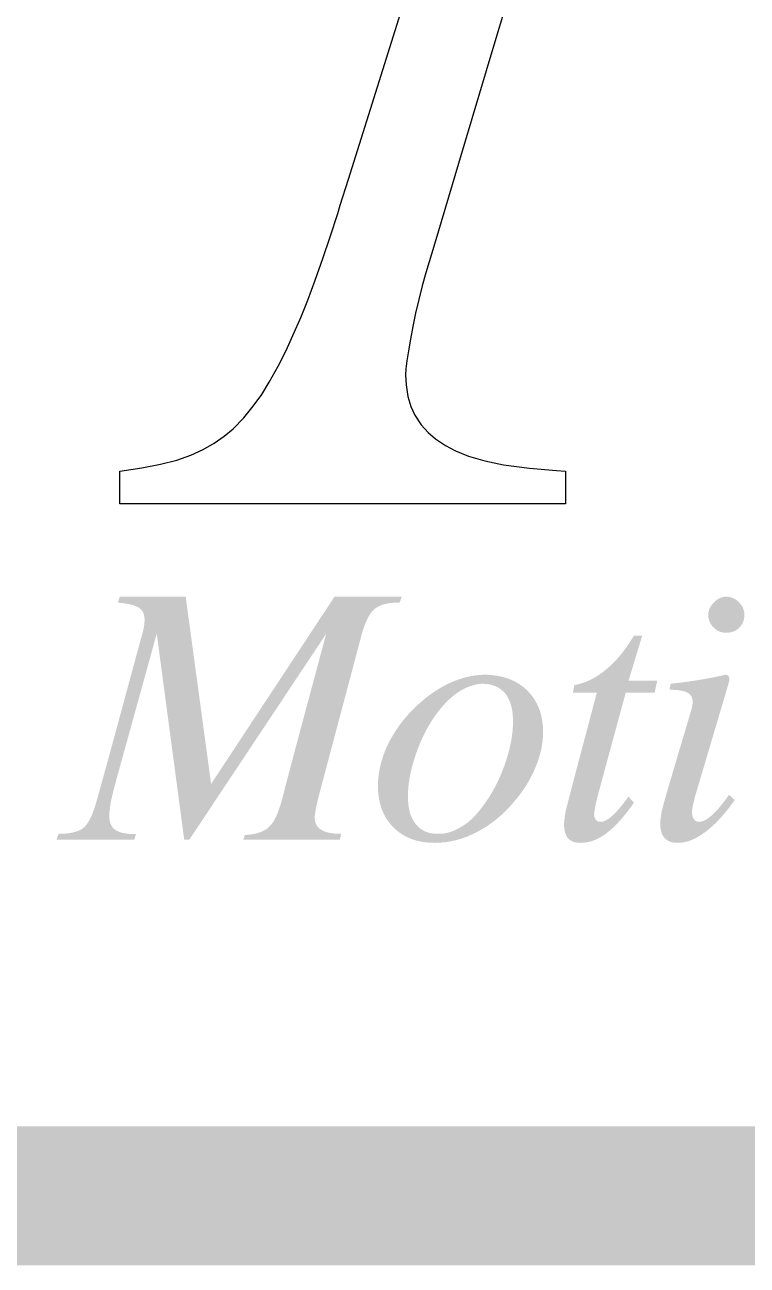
# Model space of a CAD drawing. Header units: millimetres. Extents: x 2335 to 2657, y 96 to 324.
# Drawn here: x 2491.28 to 2496.83, y 96.12 to 105.65 of the extents above; entities that cross this region are included whole.
import ezdxf

# ---------------------------------------------------------------- set-up
doc = ezdxf.new("R2010")
doc.units = ezdxf.units.MM
doc.header["$LTSCALE"] = 10
doc.layers.get('0').update_dxf_attribs({"linetype": 'CONTINUOUS'})

msp = doc.modelspace()

# ---------------------------------------------------------------- hatches: boundary and pattern name
h = msp.add_hatch(color=4)
edge = h.paths.add_edge_path()
edge.add_spline(control_points=[(2492.5193, 101.258), (2492.3507, 101.258), (2492.1821, 101.258), (2492.0135, 101.258)], knot_values=[0, 0, 0, 0, 1, 1, 1, 1], degree=3, periodic=0)
edge.add_spline(control_points=[(2492.0135, 101.258), (2492.0082, 101.2425), (2492.003, 101.227), (2491.9977, 101.2116)], knot_values=[0, 0, 0, 0, 1, 1, 1, 1], degree=3, periodic=0)
edge.add_spline(control_points=[(2491.9977, 101.2116), (2492.0726, 101.206), (2492.1262, 101.1926), (2492.1577, 101.1745)], knot_values=[0, 0, 0, 0, 1, 1, 1, 1], degree=3, periodic=0)
edge.add_spline(control_points=[(2492.1577, 101.1745), (2492.1892, 101.154), (2492.2034, 101.1225), (2492.2034, 101.0603), (2492.201, 101.0382), (2492.1963, 101.0154)], knot_values=[0, 0, 0, 0, 0.670886, 0.670886, 1, 1, 1, 1], degree=3, periodic=0)
edge.add_spline(control_points=[(2492.1963, 101.0154), (2492.1923, 100.991), (2492.186, 100.9665), (2492.1774, 100.9405)], knot_values=[0, 0, 0, 0, 1, 1, 1, 1], degree=3, periodic=0)
edge.add_spline(control_points=[(2492.1774, 100.9405), (2492.0621, 100.5183), (2491.9497, 100.0952), (2491.8024, 99.5697), (2491.7676, 99.5052), (2491.6928, 99.4492), (2491.6306, 99.4342), (2491.5432, 99.4342)], knot_values=[0, 0, 0, 0, 0.666954, 0.666954, 0.831512, 0.831512, 1, 1, 1, 1], degree=3, periodic=0)
edge.add_spline(control_points=[(2491.5432, 99.4342), (2491.5374, 99.419), (2491.5316, 99.4037), (2491.5258, 99.3885)], knot_values=[0, 0, 0, 0, 1, 1, 1, 1], degree=3, periodic=0)
edge.add_spline(control_points=[(2491.5258, 99.3885), (2491.7254, 99.3885), (2491.925, 99.3885), (2492.1246, 99.3885)], knot_values=[0, 0, 0, 0, 1, 1, 1, 1], degree=3, periodic=0)
edge.add_spline(control_points=[(2492.1246, 99.3885), (2492.1288, 99.4029), (2492.133, 99.4174), (2492.1372, 99.4318)], knot_values=[0, 0, 0, 0, 1, 1, 1, 1], degree=3, periodic=0)
edge.add_spline(control_points=[(2492.1372, 99.4318), (2492.0623, 99.4318), (2492.0088, 99.4429), (2491.9788, 99.4649)], knot_values=[0, 0, 0, 0, 1, 1, 1, 1], degree=3, periodic=0)
edge.add_spline(control_points=[(2491.9788, 99.4649), (2491.9481, 99.4846), (2491.9324, 99.5209), (2491.9324, 99.5973), (2491.9371, 99.6296), (2491.9426, 99.6698)], knot_values=[0, 0, 0, 0, 0.680412, 0.680412, 1, 1, 1, 1], degree=3, periodic=0)
edge.add_spline(control_points=[(2491.9426, 99.6698), (2491.9497, 99.7068), (2491.9599, 99.7501), (2491.9717, 99.7966)], knot_values=[0, 0, 0, 0, 1, 1, 1, 1], degree=3, periodic=0)
edge.add_spline(control_points=[(2491.9717, 99.7966), (2492.0802, 100.1889), (2492.1887, 100.5813), (2492.2971, 100.9736)], knot_values=[0, 0, 0, 0, 1, 1, 1, 1], degree=3, periodic=0)
edge.add_spline(control_points=[(2492.2971, 100.9736), (2492.3675, 100.4452), (2492.4379, 99.9169), (2492.5083, 99.3885)], knot_values=[0, 0, 0, 0, 1, 1, 1, 1], degree=3, periodic=0)
edge.add_spline(control_points=[(2492.5083, 99.3885), (2492.5211, 99.3885), (2492.534, 99.3885), (2492.5469, 99.3885)], knot_values=[0, 0, 0, 0, 1, 1, 1, 1], degree=3, periodic=0)
edge.add_spline(control_points=[(2492.5469, 99.3885), (2492.8975, 99.9163), (2493.248, 100.4442), (2493.5986, 100.972)], knot_values=[0, 0, 0, 0, 1, 1, 1, 1], degree=3, periodic=0)
edge.add_spline(control_points=[(2493.5986, 100.972), (2493.487, 100.5529), (2493.3723, 100.1346), (2493.2339, 99.5989), (2493.1992, 99.5224), (2493.159, 99.4862)], knot_values=[0, 0, 0, 0, 0.783829, 0.783829, 1, 1, 1, 1], degree=3, periodic=0)
edge.add_spline(control_points=[(2493.159, 99.4862), (2493.1196, 99.4492), (2493.0574, 99.4287), (2492.9739, 99.4255)], knot_values=[0, 0, 0, 0, 1, 1, 1, 1], degree=3, periodic=0)
edge.add_spline(control_points=[(2492.9739, 99.4255), (2492.9697, 99.4132), (2492.9655, 99.4008), (2492.9613, 99.3885)], knot_values=[0, 0, 0, 0, 1, 1, 1, 1], degree=3, periodic=0)
edge.add_spline(control_points=[(2492.9613, 99.3885), (2493.2084, 99.3885), (2493.4555, 99.3885), (2493.7026, 99.3885)], knot_values=[0, 0, 0, 0, 1, 1, 1, 1], degree=3, periodic=0)
edge.add_spline(control_points=[(2493.7026, 99.3885), (2493.7068, 99.4037), (2493.711, 99.419), (2493.7152, 99.4342)], knot_values=[0, 0, 0, 0, 1, 1, 1, 1], degree=3, periodic=0)
edge.add_spline(control_points=[(2493.7152, 99.4342), (2493.642, 99.4342), (2493.59, 99.446), (2493.5584, 99.4665)], knot_values=[0, 0, 0, 0, 1, 1, 1, 1], degree=3, periodic=0)
edge.add_spline(control_points=[(2493.5584, 99.4665), (2493.5269, 99.4862), (2493.5104, 99.5185), (2493.5104, 99.5729), (2493.5135, 99.5902), (2493.5167, 99.6107)], knot_values=[0, 0, 0, 0, 0.782609, 0.782609, 1, 1, 1, 1], degree=3, periodic=0)
edge.add_spline(control_points=[(2493.5167, 99.6107), (2493.5191, 99.6304), (2493.5269, 99.6611), (2493.5364, 99.7044)], knot_values=[0, 0, 0, 0, 1, 1, 1, 1], degree=3, periodic=0)
edge.add_spline(control_points=[(2493.5364, 99.7044), (2493.6485, 100.127), (2493.7607, 100.5495), (2493.8728, 100.972)], knot_values=[0, 0, 0, 0, 1, 1, 1, 1], degree=3, periodic=0)
edge.add_spline(control_points=[(2493.8728, 100.972), (2493.8988, 101.0642), (2493.9303, 101.128), (2493.9681, 101.1611)], knot_values=[0, 0, 0, 0, 1, 1, 1, 1], degree=3, periodic=0)
edge.add_spline(control_points=[(2493.9681, 101.1611), (2494.0051, 101.1926), (2494.0634, 101.21), (2494.1414, 101.2116)], knot_values=[0, 0, 0, 0, 1, 1, 1, 1], degree=3, periodic=0)
edge.add_spline(control_points=[(2494.1414, 101.2116), (2494.1485, 101.2116), (2494.1556, 101.2116), (2494.1627, 101.2116)], knot_values=[0, 0, 0, 0, 1, 1, 1, 1], degree=3, periodic=0)
edge.add_spline(control_points=[(2494.1627, 101.2116), (2494.1685, 101.227), (2494.1743, 101.2425), (2494.18, 101.258)], knot_values=[0, 0, 0, 0, 1, 1, 1, 1], degree=3, periodic=0)
edge.add_spline(control_points=[(2494.18, 101.258), (2494.0078, 101.258), (2493.8355, 101.258), (2493.6632, 101.258)], knot_values=[0, 0, 0, 0, 1, 1, 1, 1], degree=3, periodic=0)
edge.add_spline(control_points=[(2493.6632, 101.258), (2493.347, 100.778), (2493.0309, 100.2979), (2492.7147, 99.8179)], knot_values=[0, 0, 0, 0, 1, 1, 1, 1], degree=3, periodic=0)
edge.add_spline(control_points=[(2492.7147, 99.8179), (2492.6495, 100.2979), (2492.5844, 100.778), (2492.5193, 101.258)], knot_values=[0, 0, 0, 0, 1, 1, 1, 1], degree=3, periodic=0)
h = msp.add_hatch(color=4)
edge = h.paths.add_edge_path()
edge.add_spline(control_points=[(2496.7712, 101.0185), (2496.798, 101.0445), (2496.8114, 101.0776), (2496.8114, 101.154), (2496.798, 101.1856), (2496.7697, 101.2147)], knot_values=[0, 0, 0, 0, 0.525773, 0.525773, 1, 1, 1, 1], degree=3, periodic=0)
edge.add_spline(control_points=[(2496.7697, 101.2147), (2496.7421, 101.2423), (2496.709, 101.2565), (2496.6712, 101.258)], knot_values=[0, 0, 0, 0, 1, 1, 1, 1], degree=3, periodic=0)
edge.add_spline(control_points=[(2496.6712, 101.258), (2496.6365, 101.2565), (2496.6066, 101.2423), (2496.5774, 101.2131)], knot_values=[0, 0, 0, 0, 1, 1, 1, 1], degree=3, periodic=0)
edge.add_spline(control_points=[(2496.5774, 101.2131), (2496.5491, 101.184), (2496.5341, 101.1525), (2496.5341, 101.0792), (2496.5491, 101.0461), (2496.5759, 101.0201)], knot_values=[0, 0, 0, 0, 0.473118, 0.473118, 1, 1, 1, 1], degree=3, periodic=0)
edge.add_spline(control_points=[(2496.5759, 101.0201), (2496.6034, 100.9925), (2496.6349, 100.9791), (2496.6712, 100.9807)], knot_values=[0, 0, 0, 0, 1, 1, 1, 1], degree=3, periodic=0)
edge.add_spline(control_points=[(2496.6712, 100.9807), (2496.7114, 100.9791), (2496.7452, 100.9925), (2496.7712, 101.0185)], knot_values=[0, 0, 0, 0, 1, 1, 1, 1], degree=3, periodic=0)
h = msp.add_hatch(color=4)
edge = h.paths.add_edge_path()
edge.add_spline(control_points=[(2495.9212, 100.6112), (2495.9564, 100.7268), (2495.9915, 100.8423), (2496.0267, 100.9579)], knot_values=[0, 0, 0, 0, 1, 1, 1, 1], degree=3, periodic=0)
edge.add_spline(control_points=[(2496.0267, 100.9579), (2496.0055, 100.9579), (2495.9842, 100.9579), (2495.9629, 100.9579)], knot_values=[0, 0, 0, 0, 1, 1, 1, 1], degree=3, periodic=0)
edge.add_spline(control_points=[(2495.9629, 100.9579), (2495.8936, 100.8421), (2495.8203, 100.7546), (2495.7439, 100.6939)], knot_values=[0, 0, 0, 0, 1, 1, 1, 1], degree=3, periodic=0)
edge.add_spline(control_points=[(2495.7439, 100.6939), (2495.6691, 100.6301), (2495.5895, 100.5931), (2495.506, 100.5781)], knot_values=[0, 0, 0, 0, 1, 1, 1, 1], degree=3, periodic=0)
edge.add_spline(control_points=[(2495.506, 100.5781), (2495.502, 100.5584), (2495.4981, 100.5387), (2495.4942, 100.519)], knot_values=[0, 0, 0, 0, 1, 1, 1, 1], degree=3, periodic=0)
edge.add_spline(control_points=[(2495.4942, 100.519), (2495.5553, 100.519), (2495.6165, 100.519), (2495.6777, 100.519)], knot_values=[0, 0, 0, 0, 1, 1, 1, 1], degree=3, periodic=0)
edge.add_spline(control_points=[(2495.6777, 100.519), (2495.601, 100.2278), (2495.5227, 99.937), (2495.4406, 99.6178), (2495.4351, 99.5933), (2495.4319, 99.5697)], knot_values=[0, 0, 0, 0, 0.913628, 0.913628, 1, 1, 1, 1], degree=3, periodic=0)
edge.add_spline(control_points=[(2495.4319, 99.5697), (2495.4296, 99.5453), (2495.4264, 99.524), (2495.4264, 99.4563), (2495.4382, 99.4216), (2495.4579, 99.3987)], knot_values=[0, 0, 0, 0, 0.27907, 0.27907, 1, 1, 1, 1], degree=3, periodic=0)
edge.add_spline(control_points=[(2495.4579, 99.3987), (2495.48, 99.3751), (2495.5115, 99.3649), (2495.621, 99.3649), (2495.6872, 99.3885), (2495.7541, 99.4405)], knot_values=[0, 0, 0, 0, 0.395683, 0.395683, 1, 1, 1, 1], degree=3, periodic=0)
edge.add_spline(control_points=[(2495.7541, 99.4405), (2495.8203, 99.4909), (2495.8912, 99.5689), (2495.9629, 99.6737)], knot_values=[0, 0, 0, 0, 1, 1, 1, 1], degree=3, periodic=0)
edge.add_spline(control_points=[(2495.9629, 99.6737), (2495.949, 99.6892), (2495.9351, 99.7047), (2495.9212, 99.7202)], knot_values=[0, 0, 0, 0, 1, 1, 1, 1], degree=3, periodic=0)
edge.add_spline(control_points=[(2495.9212, 99.7202), (2495.8723, 99.6524), (2495.8306, 99.6036), (2495.7959, 99.5729)], knot_values=[0, 0, 0, 0, 1, 1, 1, 1], degree=3, periodic=0)
edge.add_spline(control_points=[(2495.7959, 99.5729), (2495.7612, 99.5413), (2495.7305, 99.5256), (2495.7061, 99.5272)], knot_values=[0, 0, 0, 0, 1, 1, 1, 1], degree=3, periodic=0)
edge.add_spline(control_points=[(2495.7061, 99.5272), (2495.6919, 99.5256), (2495.6801, 99.5295), (2495.6714, 99.5413)], knot_values=[0, 0, 0, 0, 1, 1, 1, 1], degree=3, periodic=0)
edge.add_spline(control_points=[(2495.6714, 99.5413), (2495.6628, 99.55), (2495.6572, 99.5642), (2495.6572, 99.5957), (2495.6604, 99.613), (2495.6643, 99.6367)], knot_values=[0, 0, 0, 0, 0.65, 0.65, 1, 1, 1, 1], degree=3, periodic=0)
edge.add_spline(control_points=[(2495.6643, 99.6367), (2495.6691, 99.6595), (2495.6746, 99.6855), (2495.6817, 99.7155)], knot_values=[0, 0, 0, 0, 1, 1, 1, 1], degree=3, periodic=0)
edge.add_spline(control_points=[(2495.6817, 99.7155), (2495.7544, 99.9833), (2495.8271, 100.2512), (2495.8999, 100.519)], knot_values=[0, 0, 0, 0, 1, 1, 1, 1], degree=3, periodic=0)
edge.add_spline(control_points=[(2495.8999, 100.519), (2495.9739, 100.519), (2496.048, 100.519), (2496.1221, 100.519)], knot_values=[0, 0, 0, 0, 1, 1, 1, 1], degree=3, periodic=0)
edge.add_spline(control_points=[(2496.1221, 100.519), (2496.1286, 100.5498), (2496.1352, 100.5805), (2496.1418, 100.6112)], knot_values=[0, 0, 0, 0, 1, 1, 1, 1], degree=3, periodic=0)
edge.add_spline(control_points=[(2496.1418, 100.6112), (2496.0682, 100.6112), (2495.9947, 100.6112), (2495.9212, 100.6112)], knot_values=[0, 0, 0, 0, 1, 1, 1, 1], degree=3, periodic=0)
h = msp.add_hatch(color=4)
edge = h.paths.add_edge_path()
edge.add_spline(control_points=[(2495.2097, 99.9526), (2495.2476, 100.0432), (2495.2649, 100.133), (2495.2649, 100.3504), (2495.2247, 100.456), (2495.0632, 100.6159), (2494.9529, 100.6561), (2494.8158, 100.6577)], knot_values=[0, 0, 0, 0, 0.246958, 0.246958, 0.625325, 0.625325, 1, 1, 1, 1], degree=3, periodic=0)
edge.add_spline(control_points=[(2494.8158, 100.6577), (2494.7134, 100.6561), (2494.6102, 100.6278), (2494.5046, 100.5726)], knot_values=[0, 0, 0, 0, 1, 1, 1, 1], degree=3, periodic=0)
edge.add_spline(control_points=[(2494.5046, 100.5726), (2494.4006, 100.5151), (2494.3037, 100.4371), (2494.2147, 100.3363)], knot_values=[0, 0, 0, 0, 1, 1, 1, 1], degree=3, periodic=0)
edge.add_spline(control_points=[(2494.2147, 100.3363), (2494.1438, 100.2528), (2494.0894, 100.1645), (2494.0516, 100.0739)], knot_values=[0, 0, 0, 0, 1, 1, 1, 1], degree=3, periodic=0)
edge.add_spline(control_points=[(2494.0516, 100.0739), (2494.0154, 99.981), (2493.9965, 99.8919), (2493.9957, 99.8037)], knot_values=[0, 0, 0, 0, 1, 1, 1, 1], degree=3, periodic=0)
edge.add_spline(control_points=[(2493.9957, 99.8037), (2493.9965, 99.6698), (2494.0359, 99.5626), (2494.1154, 99.4838)], knot_values=[0, 0, 0, 0, 1, 1, 1, 1], degree=3, periodic=0)
edge.add_spline(control_points=[(2494.1154, 99.4838), (2494.1958, 99.4027), (2494.3014, 99.3649), (2494.5432, 99.3649), (2494.6535, 99.3924), (2494.7599, 99.4499)], knot_values=[0, 0, 0, 0, 0.540717, 0.540717, 1, 1, 1, 1], degree=3, periodic=0)
edge.add_spline(control_points=[(2494.7599, 99.4499), (2494.8678, 99.5067), (2494.9663, 99.587), (2495.053, 99.6942)], knot_values=[0, 0, 0, 0, 1, 1, 1, 1], degree=3, periodic=0)
edge.add_spline(control_points=[(2495.053, 99.6942), (2495.1207, 99.7745), (2495.1727, 99.8604), (2495.2097, 99.9526)], knot_values=[0, 0, 0, 0, 1, 1, 1, 1], degree=3, periodic=0)
edge = h.paths.add_edge_path(flags=16)
edge.add_spline(control_points=[(2494.975, 100.512), (2495.0152, 100.4615), (2495.0341, 100.3898), (2495.0341, 100.196), (2495.0125, 100.0848), (2494.9261, 99.8415), (2494.8694, 99.7344), (2494.7985, 99.6422)], knot_values=[0, 0, 0, 0, 0.314666, 0.314666, 0.655999, 0.655999, 1, 1, 1, 1], degree=3, periodic=0)
edge.add_spline(control_points=[(2494.7985, 99.6422), (2494.7497, 99.5744), (2494.6961, 99.5224), (2494.6362, 99.4878)], knot_values=[0, 0, 0, 0, 1, 1, 1, 1], degree=3, periodic=0)
edge.add_spline(control_points=[(2494.6362, 99.4878), (2494.5755, 99.4499), (2494.5165, 99.4334), (2494.4574, 99.4342)], knot_values=[0, 0, 0, 0, 1, 1, 1, 1], degree=3, periodic=0)
edge.add_spline(control_points=[(2494.4574, 99.4342), (2494.3849, 99.4334), (2494.3274, 99.4578), (2494.2864, 99.5098)], knot_values=[0, 0, 0, 0, 1, 1, 1, 1], degree=3, periodic=0)
edge.add_spline(control_points=[(2494.2864, 99.5098), (2494.2462, 99.5587), (2494.2265, 99.6304), (2494.2265, 99.8092), (2494.2434, 99.9047), (2494.3069, 100.1109), (2494.3502, 100.2078), (2494.4054, 100.2969)], knot_values=[0, 0, 0, 0, 0.352778, 0.352778, 0.678648, 0.678648, 1, 1, 1, 1], degree=3, periodic=0)
edge.add_spline(control_points=[(2494.4054, 100.2969), (2494.4645, 100.3898), (2494.5275, 100.46), (2494.5968, 100.512)], knot_values=[0, 0, 0, 0, 1, 1, 1, 1], degree=3, periodic=0)
edge.add_spline(control_points=[(2494.5968, 100.512), (2494.6661, 100.5608), (2494.7355, 100.5868), (2494.8016, 100.5884)], knot_values=[0, 0, 0, 0, 1, 1, 1, 1], degree=3, periodic=0)
edge.add_spline(control_points=[(2494.8016, 100.5884), (2494.8765, 100.5868), (2494.9348, 100.5608), (2494.975, 100.512)], knot_values=[0, 0, 0, 0, 1, 1, 1, 1], degree=3, periodic=0)
h = msp.add_hatch(color=4)
edge = h.paths.add_edge_path()
edge.add_spline(control_points=[(2496.6862, 100.5773), (2496.6885, 100.5868), (2496.6917, 100.5955), (2496.6932, 100.6041)], knot_values=[0, 0, 0, 0, 1, 1, 1, 1], degree=3, periodic=0)
edge.add_spline(control_points=[(2496.6932, 100.6041), (2496.6956, 100.6104), (2496.6956, 100.6175), (2496.6956, 100.6333), (2496.694, 100.6404), (2496.6885, 100.6475)], knot_values=[0, 0, 0, 0, 0.45, 0.45, 1, 1, 1, 1], degree=3, periodic=0)
edge.add_spline(control_points=[(2496.6885, 100.6475), (2496.683, 100.6538), (2496.6759, 100.6561), (2496.6657, 100.6577)], knot_values=[0, 0, 0, 0, 1, 1, 1, 1], degree=3, periodic=0)
edge.add_spline(control_points=[(2496.6657, 100.6577), (2496.6625, 100.6561), (2496.6499, 100.6538), (2496.6239, 100.6475)], knot_values=[0, 0, 0, 0, 1, 1, 1, 1], degree=3, periodic=0)
edge.add_spline(control_points=[(2496.6239, 100.6475), (2496.5026, 100.6215), (2496.3757, 100.6018), (2496.2458, 100.5884)], knot_values=[0, 0, 0, 0, 1, 1, 1, 1], degree=3, periodic=0)
edge.add_spline(control_points=[(2496.2458, 100.5884), (2496.2423, 100.5731), (2496.2389, 100.5579), (2496.2355, 100.5427)], knot_values=[0, 0, 0, 0, 1, 1, 1, 1], degree=3, periodic=0)
edge.add_spline(control_points=[(2496.2355, 100.5427), (2496.3017, 100.5411), (2496.3497, 100.534), (2496.3757, 100.519)], knot_values=[0, 0, 0, 0, 1, 1, 1, 1], degree=3, periodic=0)
edge.add_spline(control_points=[(2496.3757, 100.519), (2496.4017, 100.5049), (2496.4144, 100.4804), (2496.4144, 100.4324), (2496.4088, 100.4024), (2496.3954, 100.3591)], knot_values=[0, 0, 0, 0, 0.655738, 0.655738, 1, 1, 1, 1], degree=3, periodic=0)
edge.add_spline(control_points=[(2496.3954, 100.3591), (2496.3952, 100.3581), (2496.3949, 100.357), (2496.3947, 100.356)], knot_values=[0, 0, 0, 0, 1, 1, 1, 1], degree=3, periodic=0)
edge.add_spline(control_points=[(2496.3947, 100.356), (2496.334, 100.1516), (2496.2733, 99.9473), (2496.2127, 99.743)], knot_values=[0, 0, 0, 0, 1, 1, 1, 1], degree=3, periodic=0)
edge.add_spline(control_points=[(2496.2127, 99.743), (2496.1953, 99.68), (2496.1819, 99.6319), (2496.1748, 99.5989)], knot_values=[0, 0, 0, 0, 1, 1, 1, 1], degree=3, periodic=0)
edge.add_spline(control_points=[(2496.1748, 99.5989), (2496.1693, 99.5642), (2496.1654, 99.5358), (2496.1654, 99.4633), (2496.1764, 99.4255), (2496.1993, 99.4011)], knot_values=[0, 0, 0, 0, 0.326087, 0.326087, 1, 1, 1, 1], degree=3, periodic=0)
edge.add_spline(control_points=[(2496.1993, 99.4011), (2496.2229, 99.3767), (2496.256, 99.3649), (2496.3655, 99.3649), (2496.4364, 99.3909), (2496.5097, 99.4476)], knot_values=[0, 0, 0, 0, 0.395683, 0.395683, 1, 1, 1, 1], degree=3, periodic=0)
edge.add_spline(control_points=[(2496.5097, 99.4476), (2496.5845, 99.5019), (2496.6602, 99.5847), (2496.7374, 99.6942)], knot_values=[0, 0, 0, 0, 1, 1, 1, 1], degree=3, periodic=0)
edge.add_spline(control_points=[(2496.7374, 99.6942), (2496.7227, 99.7076), (2496.708, 99.721), (2496.6932, 99.7344)], knot_values=[0, 0, 0, 0, 1, 1, 1, 1], degree=3, periodic=0)
edge.add_spline(control_points=[(2496.6932, 99.7344), (2496.6468, 99.6682), (2496.605, 99.6162), (2496.5239, 99.5429), (2496.4908, 99.5256), (2496.4648, 99.5272)], knot_values=[0, 0, 0, 0, 0.494911, 0.494911, 1, 1, 1, 1], degree=3, periodic=0)
edge.add_spline(control_points=[(2496.4648, 99.5272), (2496.4474, 99.5256), (2496.4348, 99.5311), (2496.4246, 99.5453)], knot_values=[0, 0, 0, 0, 1, 1, 1, 1], degree=3, periodic=0)
edge.add_spline(control_points=[(2496.4246, 99.5453), (2496.4144, 99.5587), (2496.4088, 99.5784), (2496.4088, 99.6146), (2496.412, 99.6296), (2496.4144, 99.6469)], knot_values=[0, 0, 0, 0, 0.76087, 0.76087, 1, 1, 1, 1], degree=3, periodic=0)
edge.add_spline(control_points=[(2496.4144, 99.6469), (2496.4191, 99.6635), (2496.4246, 99.6855), (2496.4301, 99.7131)], knot_values=[0, 0, 0, 0, 1, 1, 1, 1], degree=3, periodic=0)
edge.add_spline(control_points=[(2496.4301, 99.7131), (2496.5155, 100.0012), (2496.6008, 100.2893), (2496.6862, 100.5773)], knot_values=[0, 0, 0, 0, 1, 1, 1, 1], degree=3, periodic=0)

# ---------------------------------------------------------------- linework, layer by layer
msp.add_lwpolyline([(2335.6655, 96.6513, 1.0666, 1.0666, 0), (2656.4777, 96.6513, 1.0666, 1.0666, 0), (2656.4777, 323.9275, 1.0666, 1.0666, 0), (2335.6655, 323.9275, 1.0666, 1.0666, 0)], format="xyseb", close=True)
msp.add_polyline3d([(2495.1935, 106.5203, 0), (2494.8799, 105.4716, 0), (2494.6154, 104.587, 0), (2494.4327, 103.9761, 0), (2494.3645, 103.7481, 0), (2494.3364, 103.6461, 0), (2494.31, 103.5411, 0), (2494.2857, 103.436, 0), (2494.2641, 103.3336, 0), (2494.2454, 103.2368, 0), (2494.2301, 103.1485, 0), (2494.2187, 103.0714, 0), (2494.2115, 103.0083, 0), (2494.209, 102.9623, 0), (2494.2125, 102.8855, 0), (2494.227, 102.7957, 0), (2494.2502, 102.7189, 0), (2494.2801, 102.6533, 0), (2494.3278, 102.5796, 0), (2494.3811, 102.5197, 0), (2494.4376, 102.4708, 0), (2494.5157, 102.4186, 0), (2494.593, 102.3787, 0), (2494.6932, 102.3387, 0), (2494.8172, 102.302, 0), (2494.9604, 102.2719, 0), (2495.1615, 102.2444, 0), (2495.3688, 102.2274, 0), (2495.4365, 102.2233, 0), (2495.4365, 102.2146, 0), (2495.4365, 102.1916, 0), (2495.4365, 102.1581, 0), (2495.4365, 102.1185, 0), (2495.4365, 102.0769, 0), (2495.4365, 102.0372, 0), (2495.4365, 102.0038, 0), (2495.4365, 101.9807, 0), (2495.4365, 101.9721, 0), (2495.3191, 101.9721, 0), (2495.0045, 101.9721, 0), (2494.5491, 101.9721, 0), (2494.0091, 101.9721, 0), (2493.441, 101.9721, 0), (2492.901, 101.9721, 0), (2492.4455, 101.9721, 0), (2492.1309, 101.9721, 0), (2492.0135, 101.9721, 0), (2492.0135, 101.9807, 0), (2492.0135, 102.0038, 0), (2492.0135, 102.0372, 0), (2492.0135, 102.0769, 0), (2492.0135, 102.1185, 0), (2492.0135, 102.1581, 0), (2492.0135, 102.1916, 0), (2492.0135, 102.2146, 0), (2492.0135, 102.2233, 0), (2492.1817, 102.2488, 0), (2492.3257, 102.2762, 0), (2492.4502, 102.3079, 0), (2492.5588, 102.3449, 0), (2492.6544, 102.3879, 0), (2492.7392, 102.4364, 0), (2492.8151, 102.4902, 0), (2492.8835, 102.5484, 0), (2492.9658, 102.6326, 0), (2493.0385, 102.7215, 0), (2493.1032, 102.813, 0), (2493.1611, 102.9054, 0), (2493.2306, 103.0298, 0), (2493.291, 103.1503, 0), (2493.3437, 103.2647, 0), (2493.4054, 103.4092, 0), (2493.4568, 103.5383, 0), (2493.5141, 103.6909, 0), (2493.5736, 103.8586, 0), (2493.6291, 104.0229, 0), (2493.6875, 104.2035, 0), (2493.7073, 104.2664, 0), (2493.7702, 104.4669, 0), (2493.9386, 105.0042, 0), (2494.1825, 105.7822, 0)])

doc.saveas('drawing.dxf')
